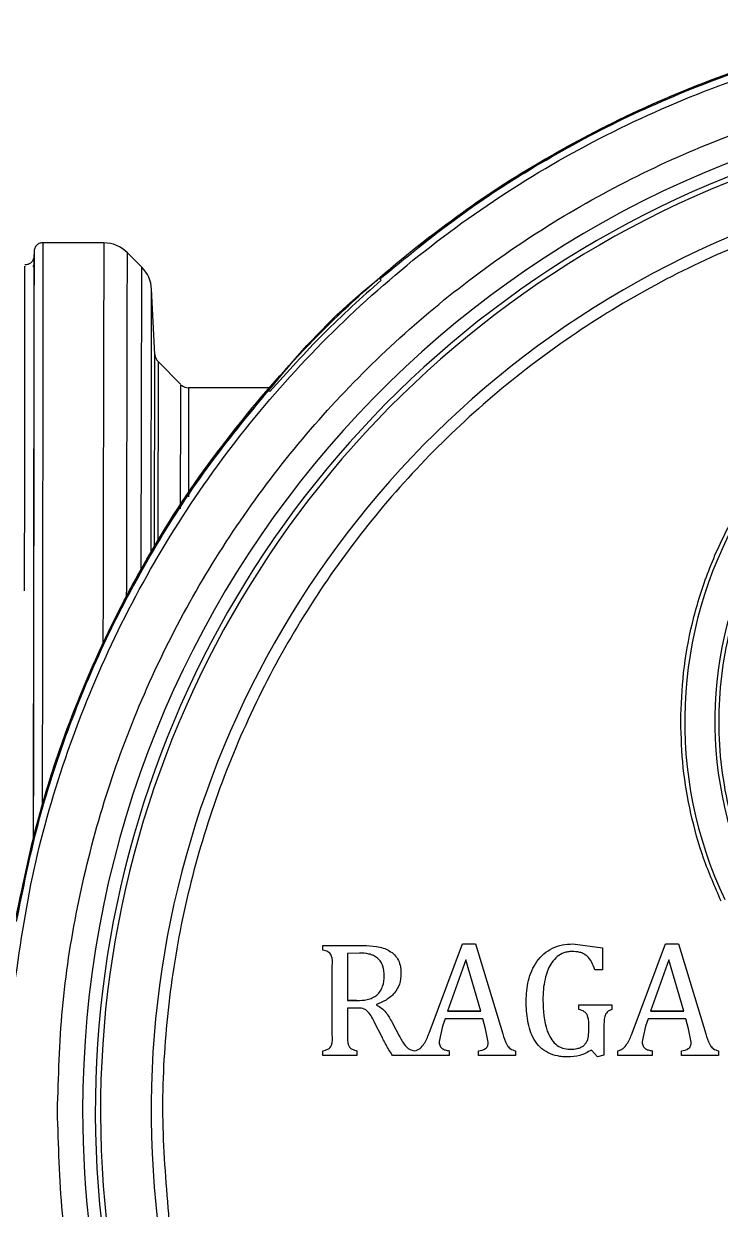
# Model space of a CAD drawing. Header units: millimetres. Extents: x 2063 to 4500, y 825 to 2548.
# Drawn here: x 2718.7 to 2781.3, y 2233.7 to 2340.2 of the extents above; entities that cross this region are included whole.
import ezdxf

# ---------------------------------------------------------------- set-up
doc = ezdxf.new("R2010")
doc.units = ezdxf.units.MM

msp = doc.modelspace()

# ---------------------------------------------------------------- linework, layer by layer
at = {"color": 7, "linetype": 'Continuous', "lineweight": 25}
for p, q in [((2719.618, 2319.826), (2719.601, 2319.217)), ((2719.616, 2319.76), (2719.616, 2319.772)), ((2725.889, 2320.538), (2720.418, 2320.549)), ((2729.312, 2318.345), (2728.008, 2319.655)), ((2718.86, 2318.553), (2718.803, 2318.553)), ((2719.537, 2318.38), (2719.614, 2318.53)), ((2729.254, 2291.206), (2729.312, 2318.345)), ((2730.133, 2292.838), (2730.183, 2316.379)), ((2730.477, 2310.524), (2730.183, 2316.379)), ((2750.711, 2317.3), (2750.822, 2317.188)), ((2730.44, 2293.287), (2730.477, 2310.524)), ((2730.767, 2309.869), (2730.733, 2293.736)), ((2732.818, 2307.809), (2730.767, 2309.869)), ((2740.908, 2307.506), (2733.515, 2307.521)), ((2740.827, 2307.193), (2740.716, 2307.305)), ((2745.585, 2257.016), (2745.585, 2257.428)), ((2745.585, 2257.428), (2749.198, 2257.428)), ((2745.585, 2257.428), (2749.198, 2257.428)), ((2745.585, 2257.428), (2745.585, 2257.428)), ((2748.861, 2256.742), (2747.804, 2256.714)), ((2749.198, 2257.428), (2749.198, 2257.428)), ((2755.129, 2249.535), (2758.148, 2257.565)), ((2755.129, 2249.535), (2758.148, 2257.565)), ((2758.148, 2257.565), (2759.293, 2257.565)), ((2758.148, 2257.565), (2758.148, 2257.565)), ((2758.148, 2257.565), (2759.293, 2257.565)), ((2759.293, 2257.565), (2761.754, 2249.477)), ((2759.293, 2257.565), (2759.293, 2257.565)), ((2759.293, 2257.565), (2761.754, 2249.477)), ((2768.041, 2257.565), (2770.717, 2257.224)), ((2768.041, 2257.565), (2768.041, 2257.565)), ((2770.717, 2257.224), (2770.717, 2255.233)), ((2770.717, 2257.224), (2770.717, 2257.224)), ((2773.377, 2249.535), (2776.396, 2257.565)), ((2773.377, 2249.535), (2776.396, 2257.565)), ((2776.396, 2257.565), (2777.54, 2257.565)), ((2776.396, 2257.565), (2776.396, 2257.565)), ((2776.396, 2257.565), (2777.54, 2257.565)), ((2777.54, 2257.565), (2780.001, 2249.477)), ((2777.54, 2257.565), (2777.54, 2257.565)), ((2777.54, 2257.565), (2780.001, 2249.477)), ((2747.804, 2256.714), (2747.804, 2252.489)), ((2758.431, 2256.146), (2756.799, 2251.528)), ((2759.79, 2251.528), (2758.431, 2256.146)), ((2776.679, 2256.146), (2775.047, 2251.528)), ((2778.038, 2251.528), (2776.679, 2256.146)), ((2746.432, 2249.397), (2746.432, 2255.58)), ((2752.606, 2254.898), (2752.606, 2254.898)), ((2770.717, 2255.233), (2770.031, 2255.233)), ((2747.804, 2252.489), (2748.621, 2252.489)), ((2747.804, 2252.489), (2747.804, 2252.489)), ((2748.621, 2252.489), (2747.804, 2252.489)), ((2748.621, 2252.489), (2748.621, 2252.489)), ((2765.366, 2252.521), (2765.366, 2252.521)), ((2748.595, 2251.803), (2747.804, 2251.803)), ((2747.804, 2251.803), (2747.804, 2249.402)), ((2750.396, 2252.122), (2750.396, 2252.058)), ((2756.799, 2251.528), (2759.79, 2251.528)), ((2759.79, 2251.528), (2756.799, 2251.528)), ((2763.857, 2252.42), (2763.857, 2252.42)), ((2768.601, 2251.666), (2768.601, 2252.077)), ((2768.601, 2252.077), (2771.564, 2252.077)), ((2768.601, 2252.077), (2771.564, 2252.077)), ((2768.601, 2252.077), (2768.601, 2252.077)), ((2771.564, 2252.077), (2771.564, 2251.666)), ((2771.564, 2252.077), (2771.564, 2252.077)), ((2775.047, 2251.528), (2778.038, 2251.528)), ((2778.038, 2251.528), (2775.047, 2251.528)), ((2750.874, 2249.256), (2750.263, 2250.454)), ((2751.804, 2250.501), (2752.435, 2249.32)), ((2751.804, 2250.501), (2751.804, 2250.501)), ((2751.804, 2250.501), (2752.435, 2249.32)), ((2756.592, 2250.842), (2756.349, 2250.165)), ((2759.959, 2250.842), (2756.592, 2250.842)), ((2760.212, 2249.942), (2759.959, 2250.842)), ((2774.839, 2250.842), (2774.597, 2250.165)), ((2778.207, 2250.842), (2774.839, 2250.842)), ((2778.46, 2249.942), (2778.207, 2250.842)), ((2746.432, 2249.397), (2746.432, 2249.397)), ((2752.435, 2249.32), (2752.435, 2249.32)), ((2755.129, 2249.535), (2755.129, 2249.535)), ((2756.349, 2250.165), (2756.034, 2248.808)), ((2760.452, 2248.735), (2760.212, 2249.942)), ((2761.754, 2249.477), (2761.754, 2249.477)), ((2769.482, 2249.603), (2769.482, 2250.032)), ((2770.854, 2250.083), (2770.854, 2247.565)), ((2773.377, 2249.535), (2773.377, 2249.535)), ((2774.597, 2250.165), (2774.282, 2248.808)), ((2778.7, 2248.735), (2778.46, 2249.942)), ((2780.001, 2249.477), (2780.001, 2249.477)), ((2745.585, 2247.55), (2745.585, 2247.961)), ((2745.585, 2247.961), (2745.585, 2247.961)), ((2748.651, 2247.55), (2745.585, 2247.55)), ((2748.651, 2247.961), (2748.651, 2247.55)), ((2756.93, 2247.55), (2751.848, 2247.533)), ((2753.851, 2247.959), (2753.851, 2247.959)), ((2756.93, 2247.961), (2756.93, 2247.55)), ((2759.563, 2247.55), (2759.563, 2247.961)), ((2762.896, 2247.55), (2759.563, 2247.55)), ((2762.896, 2247.961), (2762.896, 2247.55)), ((2762.896, 2247.961), (2762.896, 2247.961)), ((2770.273, 2247.412), (2769.729, 2248.025)), ((2770.854, 2247.565), (2770.273, 2247.412)), ((2772.089, 2247.55), (2772.089, 2247.961)), ((2772.089, 2247.961), (2772.089, 2247.961)), ((2775.178, 2247.55), (2772.089, 2247.55)), ((2775.178, 2247.961), (2775.178, 2247.55)), ((2777.81, 2247.55), (2777.81, 2247.961)), ((2781.144, 2247.55), (2777.81, 2247.55)), ((2781.144, 2247.961), (2781.144, 2247.55)), ((2781.144, 2247.961), (2781.144, 2247.961))]:
    msp.add_line(p, q, dxfattribs=at)
at = {"color": 7, "linetype": 'Continuous', "lineweight": 25, "flags": 128}
for points in [[(2725.889, 2320.538), (2725.888, 2320.384), (2725.887, 2319.881), (2725.886, 2319.031), (2725.883, 2317.837), (2725.88, 2316.305), (2725.876, 2314.441), (2725.871, 2312.254), (2725.866, 2309.754), (2725.86, 2306.952), (2725.853, 2303.86), (2725.846, 2300.493), (2725.838, 2296.866), (2725.83, 2292.994), (2725.821, 2288.896), (2725.812, 2284.589), (2725.812, 2284.573)], [(2727.942, 2288.729), (2727.944, 2289.618), (2727.953, 2293.667), (2727.961, 2297.478), (2727.968, 2301.035), (2727.975, 2304.32), (2727.982, 2307.319), (2727.988, 2310.017), (2727.993, 2312.402), (2727.997, 2314.463), (2728.001, 2316.19), (2728.004, 2317.575), (2728.006, 2318.612), (2728.007, 2319.296), (2728.008, 2319.624), (2728.008, 2319.655)], [(2719.604, 2319.326), (2719.604, 2319.327), (2719.604, 2319.327), (2719.604, 2319.327), (2719.604, 2319.327), (2719.604, 2319.327), (2719.604, 2319.327), (2719.604, 2319.327)]]:
    msp.add_lwpolyline(points, dxfattribs=at)
at = {"color": 7, "linetype": 'Continuous', "lineweight": 25}
for centre, radius, start, end in [((2815.465, 2242.55), 91.48, 295.79271, 180), ((2815.465, 2242.55), 90.341, 353.64897, 186.35103), ((2815.465, 2242.55), 89.875, 353.64897, 186.35103), ((2815.465, 2242.55), 85.319, 353.33017, 186.66983), ((2725.882, 2317.538), 3, 44.87751, 89.87751), ((2727.187, 2316.228), 3, 2.87751, 44.87751), ((2815.465, 2277.55), 37.354, 94.65071, 205.34929), ((2815.465, 2277.549), 34.646, 95.01875, 204.98125), ((2731.476, 2310.574), 1, 182.87751, 224.87751), ((2733.52, 2308.521), 1, 229.28003, 268.60871), ((2815.465, 2242.55), 91.48, 180, 290.22656)]:
    msp.add_arc(centre, radius, start, end, dxfattribs=at)
for points in [[(2717.791, 2253.34), (2718.315, 2256.991), (2719.363, 2264.295), (2722.483, 2274.938), (2726.691, 2285.181), (2732.046, 2294.882), (2738.451, 2303.921), (2745.832, 2312.183), (2754.094, 2319.564), (2763.134, 2325.969), (2772.834, 2331.324), (2783.077, 2335.532), (2793.721, 2338.652), (2801.024, 2339.7), (2804.675, 2340.224)], [(2717.994, 2259.882), (2718.68, 2263.177), (2720.053, 2269.765), (2723.374, 2279.317), (2727.578, 2288.501), (2732.713, 2297.204), (2738.703, 2305.34), (2745.49, 2312.825), (2753.004, 2319.581), (2761.166, 2325.535), (2769.891, 2330.633), (2779.092, 2334.798), (2788.658, 2338.078), (2795.253, 2339.422), (2798.55, 2340.095)], [(2750.711, 2317.3), (2753.007, 2319.187), (2757.601, 2322.961), (2765.101, 2327.806), (2772.972, 2332.007), (2781.201, 2335.454), (2789.696, 2338.207), (2795.523, 2339.382), (2798.437, 2339.97)], [(2721.724, 2242.55), (2721.811, 2245.618), (2721.986, 2251.753), (2723.389, 2260.868), (2725.614, 2269.806), (2728.722, 2278.481), (2732.66, 2286.81), (2737.397, 2294.713), (2742.886, 2302.114), (2749.074, 2308.941), (2755.901, 2315.129), (2763.302, 2320.618), (2771.205, 2325.355), (2779.534, 2329.294), (2788.21, 2332.401), (2797.148, 2334.627), (2806.262, 2336.03), (2812.397, 2336.204), (2815.465, 2336.291)], [(2815.465, 2326.836), (2812.502, 2326.746), (2806.577, 2326.565), (2797.788, 2325.11), (2789.195, 2322.805), (2780.894, 2319.59), (2772.977, 2315.525), (2765.532, 2310.647), (2758.641, 2305.013), (2752.382, 2298.685), (2746.824, 2291.733), (2742.029, 2284.235), (2738.049, 2276.274), (2734.93, 2267.939), (2732.701, 2259.32), (2731.41, 2250.518), (2730.986, 2241.619), (2731.494, 2235.713), (2731.749, 2232.76)], [(2750.822, 2317.188), (2749.067, 2315.612), (2745.556, 2312.459), (2742.403, 2308.948), (2740.827, 2307.193)], [(2812.465, 2311.711), (2811.103, 2311.544), (2808.38, 2311.209), (2804.408, 2310.092), (2800.592, 2308.542), (2796.99, 2306.538), (2793.654, 2304.119), (2790.632, 2301.318), (2787.966, 2298.176), (2785.695, 2294.737), (2783.852, 2291.051), (2782.464, 2287.171), (2781.549, 2283.153), (2781.123, 2279.055), (2781.188, 2274.934), (2781.754, 2270.854), (2782.772, 2266.856), (2783.844, 2264.33), (2784.38, 2263.067)], [(2718.045, 2259.578), (2718.633, 2262.492), (2719.809, 2268.32), (2722.561, 2276.814), (2726.009, 2285.043), (2730.209, 2292.914), (2735.054, 2300.415), (2738.829, 2305.008), (2740.716, 2307.305)], [(2815.465, 2148.81), (2812.397, 2148.897), (2806.262, 2149.071), (2797.148, 2150.474), (2788.21, 2152.699), (2779.534, 2155.807), (2771.205, 2159.746), (2763.302, 2164.483), (2755.901, 2169.972), (2749.074, 2176.159), (2742.886, 2182.986), (2737.397, 2190.387), (2732.66, 2198.29), (2728.722, 2206.62), (2725.614, 2215.295), (2723.389, 2224.233), (2721.986, 2233.347), (2721.811, 2239.483), (2721.724, 2242.55)]]:
    msp.add_open_spline(points, degree=3, dxfattribs=at)
for points, knots in [([(2754.157, 2320.125), (2755.426, 2321.159), (2759.166, 2324.207), (2765.892, 2328.382), (2774.065, 2332.641), (2782.294, 2335.952), (2790.43, 2338.487), (2795.882, 2339.566), (2798.55, 2340.095)], [0, 0, 0, 0, 0.0997459, 0.2940675, 0.4812543, 0.6613057, 0.8342211, 1, 1, 1, 1]), ([(2719.616, 2319.772), (2719.616, 2319.709), (2719.616, 2319.58), (2719.615, 2318.505), (2719.613, 2316.681), (2719.61, 2313.963), (2719.606, 2310.299), (2719.6, 2305.627), (2719.592, 2299.91), (2719.583, 2293.134), (2719.574, 2285.997), (2719.564, 2278.78), (2719.556, 2272.576), (2719.55, 2268.447), (2719.548, 2266.778)], [0, 0, 0, 0, 0.0733703, 0.1502483, 0.2306344, 0.3145289, 0.4019322, 0.492845, 0.5872677, 0.685201, 0.7866456, 0.8650582, 0.9454486, 1, 1, 1, 1]), ([(2720.424, 2320.549), (2720.324, 2320.54), (2720.116, 2320.519), (2719.845, 2320.338), (2719.656, 2320.072), (2719.629, 2319.864), (2719.616, 2319.764)], [0, 0, 0, 0, 0.2407773, 0.5000714, 0.7593297, 1, 1, 1, 1]), ([(2720.418, 2320.549), (2720.418, 2320.484), (2720.418, 2320.353), (2720.417, 2319.303), (2720.415, 2317.928), (2720.414, 2316.51), (2720.412, 2315.3), (2720.411, 2313.943), (2720.409, 2312.445), (2720.407, 2310.81), (2720.404, 2308.504), (2720.4, 2305.266), (2720.394, 2300.762), (2720.387, 2295.457), (2720.379, 2289.316), (2720.369, 2282.3), (2720.36, 2275.755), (2720.354, 2271.417), (2720.352, 2269.853)], [0, 0, 0, 0, 0.07714848, 0.15371347, 0.22969496, 0.26747679, 0.30511263, 0.34260247, 0.37994632, 0.41714418, 0.45419604, 0.52512895, 0.60056276, 0.6804969, 0.76493078, 0.85386377, 0.9472952, 1, 1, 1, 1]), ([(2719.604, 2319.341), (2719.592, 2319.242), (2719.567, 2319.036), (2719.38, 2318.769), (2719.11, 2318.586), (2718.903, 2318.564), (2718.803, 2318.553)], [0, 0, 0, 0, 0.2408641, 0.4994752, 0.7583901, 1, 1, 1, 1]), ([(2719.604, 2319.327), (2719.604, 2319.327), (2719.604, 2319.325), (2719.604, 2319.295), (2719.604, 2319.231), (2719.604, 2319.156), (2719.604, 2319.09), (2719.604, 2319.007), (2719.604, 2318.882), (2719.604, 2318.736), (2719.604, 2318.582), (2719.604, 2318.393), (2719.603, 2318.085), (2719.603, 2317.755), (2719.603, 2317.459), (2719.602, 2317.272), (2719.602, 2317.065), (2719.602, 2316.836), (2719.602, 2316.583), (2719.601, 2315.755), (2719.599, 2314.207), (2719.596, 2311.697), (2719.593, 2309.205), (2719.59, 2306.912), (2719.587, 2304.959), (2719.585, 2303.455), (2719.584, 2302.517), (2719.583, 2302.062), (2719.583, 2301.929), (2719.583, 2301.886), (2719.583, 2301.871), (2719.583, 2301.866), (2719.583, 2301.863), (2719.583, 2301.863), (2719.583, 2301.862), (2719.583, 2301.862), (2719.583, 2301.862), (2719.583, 2301.862), (2719.583, 2301.862), (2719.583, 2301.641), (2719.582, 2301.072), (2719.581, 2299.988), (2719.579, 2298.619), (2719.577, 2297.273), (2719.576, 2296.245), (2719.575, 2295.443), (2719.574, 2294.563), (2719.572, 2293.474), (2719.571, 2292.348), (2719.569, 2291.389), (2719.568, 2290.429), (2719.567, 2289.369), (2719.565, 2288.105), (2719.564, 2286.98), (2719.562, 2285.928), (2719.561, 2284.884), (2719.56, 2283.822), (2719.558, 2282.704), (2719.556, 2281.492), (2719.554, 2279.924), (2719.552, 2278.208), (2719.55, 2276.538), (2719.548, 2275.143), (2719.546, 2273.866), (2719.544, 2272.074), (2719.542, 2270.442), (2719.54, 2269.038), (2719.539, 2268.442), (2719.538, 2267.844), (2719.538, 2267.442), (2719.537, 2267.218), (2719.537, 2267.139), (2719.537, 2266.969), (2719.537, 2266.82), (2719.537, 2266.727)], [0, 0, 0, 0, 0.0095757, 0.0253454, 0.0444345, 0.0568625, 0.0631402, 0.0724353, 0.0872873, 0.1019301, 0.1106325, 0.1234619, 0.1423941, 0.1687725, 0.176912, 0.1855623, 0.1947235, 0.2043955, 0.2145783, 0.2252719, 0.299656, 0.3643966, 0.4194907, 0.4649358, 0.5007297, 0.5268708, 0.5433578, 0.5479809, 0.5493873, 0.5499112, 0.5500818, 0.5501453, 0.550171, 0.5501818, 0.5501865, 0.5501886, 0.5501895, 0.5501899, 0.5501901, 0.5501902, 0.5610588, 0.5779484, 0.6020058, 0.6247037, 0.6385877, 0.6472354, 0.6595235, 0.6762639, 0.6931351, 0.7060911, 0.7152968, 0.7317708, 0.7482451, 0.7647198, 0.7751688, 0.7882861, 0.8040717, 0.8147215, 0.8294625, 0.8482945, 0.8712175, 0.8904148, 0.9067609, 0.9195678, 0.9342734, 0.9678972, 0.9745026, 0.9811081, 0.9877137, 0.9943194, 0.9944089, 0.995087, 0.9969461, 1, 1, 1, 1]), ([(2718.767, 2289.27), (2718.768, 2290.339), (2718.771, 2292.699), (2718.776, 2296.04), (2718.78, 2299.29), (2718.783, 2302.18), (2718.787, 2304.734), (2718.791, 2308.044), (2718.795, 2311.729), (2718.8, 2315.189), (2718.802, 2317.429), (2718.803, 2318.521), (2718.803, 2318.441), (2718.802, 2318.414)], [0, 0, 0, 0, 0.05920837, 0.13071875, 0.19902243, 0.26411925, 0.32600907, 0.38469177, 0.52416743, 0.66203829, 0.79830429, 0.93296535, 1, 1, 1, 1]), ([(2740.73, 2307.291), (2741.437, 2308.156), (2744.309, 2311.668), (2747.719, 2315.043), (2750.581, 2317.296), (2750.755, 2317.434)], [0, 0, 0, 0, 0.2347886, 0.9533514, 1, 1, 1, 1]), ([(2777.758, 2277.55), (2777.807, 2279.014), (2777.907, 2281.983), (2778.73, 2286.434), (2780.088, 2290.887), (2782.047, 2295.238), (2784.589, 2299.378), (2787.664, 2303.18), (2791.204, 2306.553), (2795.125, 2309.423), (2799.303, 2311.728), (2803.631, 2313.443), (2808, 2314.624), (2810.952, 2314.965), (2812.408, 2315.132)], [0, 0, 0, 0, 0.0782156, 0.1586051, 0.2410351, 0.3265101, 0.4128917, 0.5, 0.5870918, 0.6734733, 0.7589648, 0.8413784, 0.9217762, 1, 1, 1, 1]), ([(2732.787, 2296.635), (2732.788, 2296.716), (2732.792, 2298.609), (2732.798, 2301.395), (2732.805, 2304.832), (2732.809, 2306.916), (2732.811, 2307.878), (2732.811, 2307.723), (2732.811, 2307.686)], [0, 0, 0, 0, 0.010308, 0.2398667, 0.4694254, 0.698984, 0.9285427, 1, 1, 1, 1]), ([(2733.518, 2307.392), (2733.518, 2307.429), (2733.518, 2307.583), (2733.516, 2306.637), (2733.511, 2304.511), (2733.505, 2301.545), (2733.499, 2298.869), (2733.497, 2297.721)], [0, 0, 0, 0, 0.0766168, 0.3227174, 0.5688181, 0.8149187, 1, 1, 1, 1]), ([(2717.994, 2259.883), (2718.6, 2262.839), (2719.8, 2268.687), (2722.567, 2277.112), (2725.928, 2285.096), (2730.338, 2293.355), (2735.022, 2300.651), (2738.824, 2305.06), (2740.238, 2306.7)], [0, 0, 0, 0, 0.1724649, 0.3411658, 0.5061024, 0.6672745, 0.8762679, 1, 1, 1, 1]), ([(2781.388, 2261.406), (2780.833, 2262.681), (2779.721, 2265.231), (2778.613, 2269.261), (2777.889, 2273.378), (2777.801, 2276.159), (2777.758, 2277.55)], [0, 0, 0, 0, 0.2499835, 0.4999998, 0.7499835, 1, 1, 1, 1]), ([(2746.432, 2255.58), (2746.446, 2255.903), (2746.463, 2256.307), (2746.235, 2256.734), (2745.968, 2256.916), (2745.739, 2256.976), (2745.585, 2257.016)], [0, 0, 0, 0, 0.4996211, 0.6251499, 0.7494732, 1, 1, 1, 1]), ([(2751.097, 2254.701), (2751.08, 2254.993), (2751.054, 2255.431), (2750.803, 2255.962), (2750.516, 2256.295), (2750.143, 2256.528), (2749.589, 2256.716), (2749.152, 2256.731), (2748.861, 2256.742)], [0, 0, 0, 0, 0.24958677, 0.37462583, 0.49959061, 0.62471117, 0.7498825, 1, 1, 1, 1]), ([(2749.198, 2257.428), (2749.601, 2257.414), (2750.408, 2257.387), (2751.398, 2257.09), (2752.05, 2256.599), (2752.399, 2256.091), (2752.545, 2255.602), (2752.6, 2255.202), (2752.604, 2254.999), (2752.606, 2254.898)], [0, 0, 0, 0, 0.2503213, 0.4998014, 0.6247836, 0.7496745, 0.8746984, 0.9373467, 1, 1, 1, 1]), ([(2763.857, 2252.42), (2763.891, 2253.043), (2763.961, 2254.288), (2764.591, 2255.758), (2765.423, 2256.694), (2766.213, 2257.208), (2767.106, 2257.518), (2767.729, 2257.549), (2768.041, 2257.565)], [0, 0, 0, 0, 0.25015941, 0.49958066, 0.62466902, 0.74973011, 0.87480959, 1, 1, 1, 1]), ([(2763.857, 2252.42), (2763.891, 2253.043), (2763.961, 2254.288), (2764.591, 2255.758), (2765.423, 2256.694), (2766.213, 2257.208), (2767.106, 2257.518), (2767.729, 2257.549), (2768.041, 2257.565)], [0, 0, 0, 0, 0.25015941, 0.49958066, 0.62466902, 0.74973011, 0.87480959, 1, 1, 1, 1]), ([(2767.953, 2256.879), (2767.836, 2256.874), (2767.601, 2256.863), (2767.143, 2256.746), (2766.624, 2256.449), (2766.151, 2255.916), (2765.785, 2255.222), (2765.529, 2254.394), (2765.386, 2253.462), (2765.373, 2252.834), (2765.366, 2252.521)], [0, 0, 0, 0, 0.06255781, 0.1250968, 0.24972713, 0.37454347, 0.4995432, 0.66531131, 0.83356264, 1, 1, 1, 1]), ([(2770.031, 2255.233), (2769.951, 2255.462), (2769.792, 2255.918), (2769.432, 2256.421), (2769.026, 2256.692), (2768.565, 2256.854), (2768.197, 2256.869), (2767.953, 2256.879)], [0, 0, 0, 0, 0.2503493, 0.4996618, 0.6209721, 0.7499106, 1, 1, 1, 1]), ([(2748.621, 2252.489), (2748.942, 2252.492), (2749.424, 2252.497), (2750.037, 2252.694), (2750.448, 2252.95), (2750.764, 2253.316), (2751.048, 2253.897), (2751.078, 2254.379), (2751.097, 2254.701)], [0, 0, 0, 0, 0.2503, 0.3753367, 0.5003813, 0.6253296, 0.7504389, 1, 1, 1, 1]), ([(2752.606, 2254.898), (2752.582, 2254.579), (2752.533, 2253.94), (2752.033, 2253.094), (2751.282, 2252.482), (2750.692, 2252.242), (2750.396, 2252.122)], [0, 0, 0, 0, 0.2499069, 0.4994484, 0.7494591, 1, 1, 1, 1]), ([(2765.366, 2252.521), (2765.403, 2251.569), (2765.448, 2250.379), (2766.037, 2249.088), (2766.482, 2248.534), (2767.104, 2248.156), (2767.576, 2248.118), (2767.812, 2248.098)], [0, 0, 0, 0, 0.4997947, 0.6251408, 0.7502026, 0.8750194, 1, 1, 1, 1]), ([(2750.263, 2250.454), (2750.087, 2250.802), (2749.866, 2251.237), (2749.446, 2251.646), (2749.083, 2251.801), (2748.79, 2251.802), (2748.595, 2251.803)], [0, 0, 0, 0, 0.5001583, 0.6250646, 0.7501102, 1, 1, 1, 1]), ([(2750.396, 2252.058), (2750.557, 2251.977), (2750.878, 2251.815), (2751.249, 2251.418), (2751.549, 2250.974), (2751.719, 2250.659), (2751.804, 2250.501)], [0, 0, 0, 0, 0.2497421, 0.4995193, 0.7496968, 1, 1, 1, 1]), ([(2767.555, 2247.412), (2767.407, 2247.416), (2767.112, 2247.422), (2766.527, 2247.509), (2765.818, 2247.738), (2765.085, 2248.259), (2764.37, 2249.211), (2763.92, 2250.652), (2763.878, 2251.83), (2763.857, 2252.42)], [0, 0, 0, 0, 0.06265322, 0.12530292, 0.25030366, 0.37521459, 0.50021885, 0.74968949, 1, 1, 1, 1]), ([(2769.482, 2250.032), (2769.49, 2250.384), (2769.5, 2250.824), (2769.284, 2251.305), (2769.023, 2251.546), (2768.77, 2251.618), (2768.601, 2251.666)], [0, 0, 0, 0, 0.500125, 0.6246688, 0.7500352, 1, 1, 1, 1]), ([(2771.564, 2251.666), (2771.526, 2251.653), (2771.451, 2251.627), (2771.307, 2251.56), (2771.139, 2251.452), (2770.993, 2251.258), (2770.843, 2250.803), (2770.849, 2250.403), (2770.854, 2250.083)], [0, 0, 0, 0, 0.0626257, 0.1252285, 0.2500926, 0.3748737, 0.5000878, 1, 1, 1, 1]), ([(2745.585, 2247.961), (2745.739, 2248.001), (2745.969, 2248.061), (2746.239, 2248.24), (2746.466, 2248.67), (2746.447, 2249.074), (2746.432, 2249.397)], [0, 0, 0, 0, 0.2505117, 0.3752446, 0.5001647, 1, 1, 1, 1]), ([(2745.585, 2247.961), (2745.739, 2248.001), (2745.969, 2248.061), (2746.239, 2248.24), (2746.466, 2248.67), (2746.447, 2249.074), (2746.432, 2249.397)], [0, 0, 0, 0, 0.2505117, 0.3752446, 0.5001647, 1, 1, 1, 1]), ([(2747.804, 2249.402), (2747.798, 2249.08), (2747.791, 2248.718), (2747.938, 2248.349), (2748.033, 2248.22), (2748.265, 2248.059), (2748.497, 2248), (2748.651, 2247.961)], [0, 0, 0, 0, 0.49924852, 0.56209257, 0.62459054, 0.74961398, 1, 1, 1, 1]), ([(2752.435, 2249.32), (2752.596, 2249.019), (2752.837, 2248.566), (2753.34, 2248.068), (2753.681, 2247.996), (2753.851, 2247.959)], [0, 0, 0, 0, 0.5005372, 0.7503463, 1, 1, 1, 1]), ([(2752.435, 2249.32), (2752.596, 2249.019), (2752.837, 2248.566), (2753.34, 2248.068), (2753.681, 2247.996), (2753.851, 2247.959)], [0, 0, 0, 0, 0.5005372, 0.7503463, 1, 1, 1, 1]), ([(2753.851, 2247.959), (2753.937, 2247.981), (2754.109, 2248.024), (2754.41, 2248.22), (2754.802, 2248.71), (2754.999, 2249.205), (2755.129, 2249.535)], [0, 0, 0, 0, 0.125077, 0.2502224, 0.4998872, 1, 1, 1, 1]), ([(2753.851, 2247.959), (2753.937, 2247.981), (2754.109, 2248.024), (2754.41, 2248.22), (2754.802, 2248.71), (2754.999, 2249.205), (2755.129, 2249.535)], [0, 0, 0, 0, 0.125077, 0.2502224, 0.4998872, 1, 1, 1, 1]), ([(2761.754, 2249.477), (2761.849, 2249.151), (2761.968, 2248.743), (2762.245, 2248.32), (2762.488, 2248.081), (2762.732, 2248.009), (2762.896, 2247.961)], [0, 0, 0, 0, 0.5004596, 0.6283614, 0.7507034, 1, 1, 1, 1]), ([(2761.754, 2249.477), (2761.849, 2249.152), (2761.97, 2248.739), (2762.247, 2248.316), (2762.493, 2248.08), (2762.733, 2248.009), (2762.896, 2247.961)], [0, 0, 0, 0, 0.5004401, 0.6353693, 0.7507131, 1, 1, 1, 1]), ([(2767.812, 2248.098), (2768.028, 2248.107), (2768.358, 2248.121), (2768.769, 2248.259), (2769.045, 2248.426), (2769.261, 2248.664), (2769.449, 2249.058), (2769.469, 2249.387), (2769.482, 2249.603)], [0, 0, 0, 0, 0.2501826, 0.3813476, 0.5003835, 0.6219047, 0.7503749, 1, 1, 1, 1]), ([(2772.089, 2247.961), (2772.176, 2247.981), (2772.35, 2248.019), (2772.653, 2248.216), (2773.049, 2248.706), (2773.246, 2249.203), (2773.377, 2249.535)], [0, 0, 0, 0, 0.1250401, 0.2502359, 0.4998742, 1, 1, 1, 1]), ([(2772.089, 2247.961), (2772.176, 2247.981), (2772.35, 2248.019), (2772.653, 2248.216), (2773.049, 2248.706), (2773.246, 2249.203), (2773.377, 2249.535)], [0, 0, 0, 0, 0.1250401, 0.2502359, 0.4998742, 1, 1, 1, 1]), ([(2780.001, 2249.477), (2780.097, 2249.151), (2780.216, 2248.743), (2780.492, 2248.32), (2780.736, 2248.081), (2780.98, 2248.009), (2781.144, 2247.961)], [0, 0, 0, 0, 0.5004596, 0.6283614, 0.7507034, 1, 1, 1, 1]), ([(2780.001, 2249.477), (2780.097, 2249.152), (2780.218, 2248.739), (2780.495, 2248.316), (2780.741, 2248.08), (2780.98, 2248.009), (2781.144, 2247.961)], [0, 0, 0, 0, 0.5004401, 0.6353693, 0.7507131, 1, 1, 1, 1]), ([(2751.848, 2247.533), (2751.671, 2247.812), (2751.316, 2248.369), (2751.021, 2248.96), (2750.874, 2249.256)], [0, 0, 0, 0, 0.4999014, 1, 1, 1, 1]), ([(2756.034, 2248.808), (2756.041, 2248.692), (2756.052, 2248.515), (2756.157, 2248.306), (2756.32, 2248.139), (2756.589, 2248.019), (2756.817, 2247.98), (2756.93, 2247.961)], [0, 0, 0, 0, 0.2495954, 0.3779288, 0.4998398, 0.7495428, 1, 1, 1, 1]), ([(2759.563, 2247.961), (2759.786, 2248), (2760.065, 2248.048), (2760.321, 2248.263), (2760.437, 2248.456), (2760.446, 2248.623), (2760.452, 2248.735)], [0, 0, 0, 0, 0.4994773, 0.6261796, 0.7503153, 1, 1, 1, 1]), ([(2774.282, 2248.808), (2774.289, 2248.692), (2774.299, 2248.515), (2774.405, 2248.306), (2774.567, 2248.139), (2774.837, 2248.019), (2775.064, 2247.98), (2775.178, 2247.961)], [0, 0, 0, 0, 0.2495954, 0.3779288, 0.4998398, 0.7495428, 1, 1, 1, 1]), ([(2777.81, 2247.961), (2778.033, 2248), (2778.313, 2248.048), (2778.569, 2248.263), (2778.685, 2248.456), (2778.694, 2248.623), (2778.7, 2248.735)], [0, 0, 0, 0, 0.49947734, 0.62617963, 0.7503153, 1, 1, 1, 1]), ([(2769.729, 2248.025), (2769.391, 2247.837), (2768.715, 2247.46), (2767.942, 2247.428), (2767.555, 2247.412)], [0, 0, 0, 0, 0.4996166, 1, 1, 1, 1])]:
    msp.add_open_spline(points, degree=3, knots=knots, dxfattribs=at)

doc.saveas('drawing.dxf')
